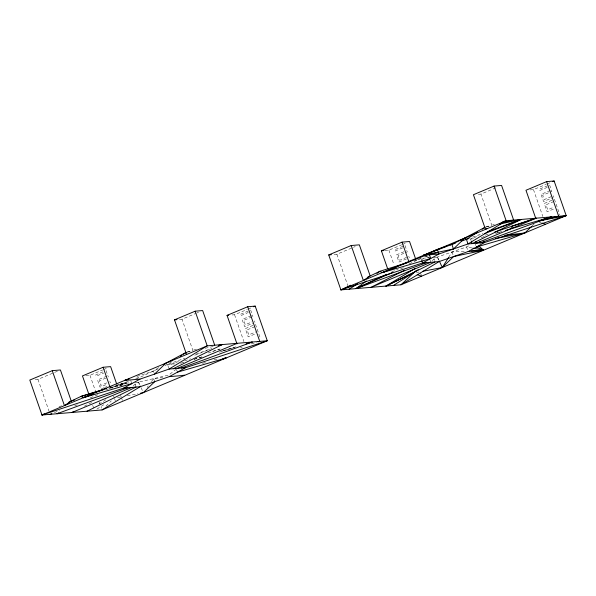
<?xml version="1.0" encoding="UTF-8"?>
<svg xmlns="http://www.w3.org/2000/svg" width="596" height="596" viewBox="0 0 596 596"><rect width="100%" height="100%" fill="white"/><g stroke="black" fill="none" stroke-linecap="round" stroke-linejoin="round"><path stroke-width="0.45" stroke-dasharray="2.98 2.23" d="M448.617 257.412L452.036 251.974L465.029 251.251M147.137 387.467L148.225 385.992M151.473 381.559L153.641 378.609L162.76 377.648M106.006 406.07L111.296 400.922M532.168 225.854L534.15 223.925M176.371 369.095L168.72 375.093L138.563 382.125L134.428 382.476M133.176 385.679L138.563 382.125L140.768 386.975M432.1 260.549L437.486 257.003L466.593 246.945L470.311 244.904M165.025 365.653L172.78 361.079M136.849 376.449L153.477 371.04L159.691 367.091M96.857 409.094L105.403 403.723M98.869 404.021L106.773 399.231M84.319 406.211L93.356 401.615M59.049 406.874L61.492 405.712M157.597 369.11L139.449 377.573L135.083 378.415M391.773 271.962L398.448 268.863M409.288 263.827L420.962 258.403L421.491 259.93M74.709 405.921L77.234 404.803M120.265 385.783L126.166 383.176L108.457 388.361M400.631 268.863L403.999 267.373M420.873 259.916L425.09 258.053M35.238 379.592L37.965 379.361L53.767 372.746M54.601 372.403L57.924 371.01M334.17 254.47L336.889 254.239L352.69 247.623M353.525 247.273L355.186 246.58M179.5 319.419L182.004 319.21L196.047 313.332M196.874 312.982L198.528 312.297M478.424 194.296L480.927 194.08L497.451 187.166M85.794 375.629L89.966 375.271L102.676 369.952M103.473 369.617L107.444 367.955M232.053 314.964L234.556 314.748L247.265 309.428M248.055 309.1L251.236 307.767M384.718 250.499L388.89 250.149L401.6 244.829M402.397 244.494L406.368 242.833M530.142 189.908L533.48 189.625L546.189 184.306M546.986 183.97L550.16 182.644M102.899 371.889L95.747 374.884L96.194 376.173L103.704 373.029M248.279 311.03L240.33 314.36L240.784 315.649L248.294 312.505M402.635 247.899L395.118 251.043L394.671 249.754L404.997 245.433L407.254 251.907L398.076 255.751L399.655 260.288L408.834 256.444L409.288 257.74M547.217 187.375L539.708 190.519L539.261 189.23L549.587 184.909L551.844 191.39L542.658 195.227L544.185 199.608L553.364 195.764L553.87 197.216M106.714 376.158L97.528 380.002L100.031 387.184L107.183 384.197M251.296 315.642L242.118 319.478L244.621 326.668L253.36 323.01M403.969 251.735L396.459 254.879L398.955 262.061L406.904 258.738M550.22 190.511L541.041 194.356L543.545 201.537L553.073 197.552M105.827 378.08L99.152 380.874L100.731 385.411L109.075 381.917M252.078 316.863L243.734 320.357L245.261 324.731L251.937 321.937M101.506 388.801L103.89 387.802M104.68 387.467L107.064 386.469M252.935 325.416L245.299 328.612L248.174 336.874L255.572 333.782M551.859 200.286L544.222 203.482L547.098 211.751L554.496 208.652M254.961 326.615L247.064 329.916L248.785 334.855L255.893 331.883M553.885 201.493L545.988 204.793L547.709 209.732L554.027 207.088M54.407 412.581L59.533 410.48M90.287 397.875L99.688 394.03M119.334 385.977L126.166 383.176L105.246 389.985M471.086 240.546L470.557 239.018L479.132 235.703M178.495 361.496L171.633 364.149L172.162 365.676M194.788 355.194L210.224 349.219M414.071 260.929L416.656 259.983M417.52 259.662L420.962 258.403M110.841 387.631L129.876 380.851M472.509 237.156L482.931 233.364M168.832 368.313L167.498 364.499L184.872 358.174M196.166 354.061L211.804 348.377M109.172 388.361L128.155 381.492M136.834 378.467L138.577 377.871M485.226 235.159L489.621 233.692M184.544 360.871L190.698 358.822M208.257 352.966L219.678 349.159M212.474 351.446L220.162 348.921M115.929 385.441L122.038 383.526L130.3 382.826M486.09 226.927L491.752 225.176L480.927 194.08M492.601 224.915L494.293 224.387M187.166 352.05L192.828 350.299L182.004 319.21M193.678 350.038L197.06 348.995M219.335 352.199L231.695 348.384M495.589 233.356L498.234 232.574M499.12 232.313L501.765 231.531M194.013 359.269L202.841 356.654M223.135 350.649L236.374 346.73M496.662 233.096L500.223 232.053M194.169 359.269L203.087 356.661M221.816 351.178L236.09 346.999M202.521 363.269L207.028 362.264M486.18 226.979L489.763 226.212M187.256 352.109L190.839 351.335M205.188 348.25L213.264 346.507M416.433 272.536L419.107 272.014M251.236 343.877L256.585 342.842M117.509 397.659L121.07 396.966M127.306 395.751L137.996 393.673M214.113 359.477L218.672 358.926M470.557 239.018L473.865 238.743M422.616 258.262L426.743 257.912M433.352 257.353L437.486 257.003L438.961 260.236M167.498 364.499L174.933 363.865M471.957 247.973L466.593 246.945L467.644 249.97M539.425 222.234L541.168 222.815M240.493 347.356L242.244 347.937M141.14 387.78L143.345 392.63M554.407 199.22L559.823 214.769M533.48 189.625L542.829 216.482M475.303 243.98L475.832 245.507M452.036 251.974L453.63 256.548M437.486 257.003L438.552 260.05M433.888 258.873L434.417 260.4M430.021 259.99L430.819 262.277M420.411 272.685L421.312 275.285M388.89 250.149L394.023 264.877M336.889 254.239L347.848 285.707M250.663 310.039L252.913 316.513M254.44 320.894L254.946 322.339M255.483 324.343L260.594 339.027M234.556 314.748L243.906 341.605M176.639 369.863L177.437 372.157M153.477 371.04L154.006 372.567M153.641 378.609L154.707 381.678M138.563 382.125L140.157 386.707M134.964 384.003L136.022 387.057M130.74 380.553L131.813 383.615M122.038 383.526L122.567 385.053M116.958 384.822L117.561 386.551M120.578 395.215L121.182 396.951M121.48 397.815L122.389 400.415M106.073 370.556L108.33 377.037M109.91 381.567L110.357 382.863M111.638 386.536L112.242 388.264M113.65 396.087L114.477 398.463M114.752 399.253L115.304 400.832M89.966 375.271L95.397 390.864M99.316 402.129L101.432 408.193M92.715 405.362L94.228 409.698M37.965 379.361L48.924 410.83M484.116 236.754L481.464 237.536L484.168 236.754M183.426 362.398L180.774 363.188L183.464 362.398"/><path stroke-width="0.89" d="M448.617 257.412L442.269 267.507L422.668 271.322M415.792 270.957L400.959 284.799L340.897 289.894L328.724 254.932L351.186 245.53L359.343 244.837L370.176 275.926L363.359 280.493L351.186 245.53M531.505 226.495L524.89 232.924L476.368 247.035L483.579 250.216L453.63 256.548L442.269 267.507L439.327 261.041M154.543 374.102L165.904 363.143L186.354 352.303L183.337 354.248M154.707 381.678L143.345 392.63L140.671 393.151M429.411 254.678L430.737 258.493L423.518 255.311L453.467 248.979L464.828 238.02L485.278 227.173M366.421 281.029L355.916 288.62L426.684 262.627M376.925 273.445L379.928 271.269L406.993 262.784M74.738 399.916L71.244 401.056L64.435 405.623L52.262 370.66L29.8 380.054L41.973 415.017L102.035 409.929L267.276 340.756L255.207 306.106L247.698 306.739L227.046 315.388L236.97 343.885M486.88 228.439L485.487 229.371L473.418 194.721L494.077 186.071L501.579 185.438L513.648 220.088L501.385 222.934M393.449 285.439L418.25 269.675M180.32 356.199L181.832 355.223M461.289 241.149L466.422 239.369L477.739 232.053M482.268 229.125L484.526 227.665M163.572 364.625L165.904 363.143M349.062 289.202L357.66 283.793M102.035 409.929L140.157 386.707L169.264 376.65L185.617 367.672L267.276 340.756L207.214 345.851L41.973 415.017L123.633 388.108L139.993 379.13L169.093 369.073L207.214 345.851L195.145 311.201L174.494 319.843L186.563 354.501M502.756 221.772L506.138 220.729L566.2 215.633L484.541 242.55L468.188 251.519L439.081 261.577L400.959 284.799L566.2 215.633L554.131 180.983L546.629 181.616L525.97 190.266L535.893 218.762M494.077 186.071L506.138 220.729L468.016 243.95L438.917 254.008L422.557 262.978L340.897 289.894L350.657 285.238M412.864 273.229L385.947 286.073L415.181 268.364M432.86 251.877L437.322 249.426L446.739 246.17M73.651 411.635L72.004 412.477L131.895 387.407M404.595 270.226L370.928 287.346L430.819 262.277M87.023 411.203L136.022 387.057M173.227 368.723L222.234 344.577L218.643 345.352M385.947 286.073L434.946 261.927M438.373 252.451L423.518 255.311L437.322 249.426L438.917 254.008L423.518 255.311L451.872 244.397L464.828 238.02L466.422 239.369L468.016 243.95L484.541 242.55L484.012 241.022M41.973 415.017L44.417 413.855M68.808 402.218L81.004 396.4L106.326 388.458M367.732 277.095L379.928 271.269L382.207 272.603L430.737 258.493M386.774 274.287L355.916 288.62L392.19 272.588M58.676 412.998L56.992 413.751L127.76 387.758M116.66 383.951L110.625 366.629L103.115 367.263L82.457 375.912L88.797 394.105M387.72 268.975L381.388 250.782L402.039 242.14L409.549 241.499L415.583 258.828M253.62 306.769L255.207 306.106M552.544 181.646L554.131 180.983M340.897 289.894L506.138 220.729M177.355 368.373L237.245 343.303M512.076 228.268L511.398 226.324L536.169 218.181L476.278 243.25L475.75 241.723M50.139 414.332L51.845 413.631M424.873 255.61L382.207 272.603L395.99 267.552M484.28 233.714L521.157 219.455L499.634 224.089M505.296 230.488L551.188 216.907L480.413 242.9L479.884 241.373M93.617 393.941L83.284 397.726L81.004 396.4L103.145 389.918M181.489 368.023L252.257 342.03L246.081 343.862M466.422 239.369L469.03 238.422M487.275 231.784L521.157 219.455L472.151 243.6L471.354 241.313M219.626 345.531L222.234 344.577M93.639 393.978L83.284 397.726L131.813 383.615M450.159 244.993L455.299 243.213M494.889 231.941L536.169 218.181M128.974 379.011L124.594 380.434L126.352 380.471M541.876 219.782L551.188 216.907M222.442 359.097L225.966 358.047L224.141 358.27M177.437 372.157L225.966 358.047L223.262 358.65M423.518 255.311L426.736 254.514M258.016 341.799L259.767 341.396L247.698 306.739M566.2 215.633L538.575 221.004L558.69 216.266L546.629 181.616M126.345 380.099L124.594 380.434L139.993 379.13M495.73 238.467L524.89 232.924L504.834 235.338M182.83 375.532L184.656 375.338L182.883 375.316M328.724 254.932L331.443 254.701M381.388 250.782L383.884 250.573M468.188 251.519L483.579 250.216L478.834 246.036M439.081 261.577L422.557 262.978L421.759 260.69M195.145 311.201L202.655 310.561L214.724 345.218M174.494 319.843L176.997 319.635M227.046 315.388L228.715 315.247M52.262 370.66L60.419 369.967L71.244 401.056M169.093 369.073L185.617 367.672M169.264 376.65L184.656 375.338M123.633 388.108L140.157 386.707M471.518 250.886L476.159 250.625M478.014 250.529L483.579 250.216L472.852 248.152M542.047 223.105L545.549 224.275M417.237 274.689L421.618 276.157M451.872 244.397L453.467 248.979M402.039 242.14L408.96 262.002M103.115 367.263L110.029 387.124"/></g></svg>
